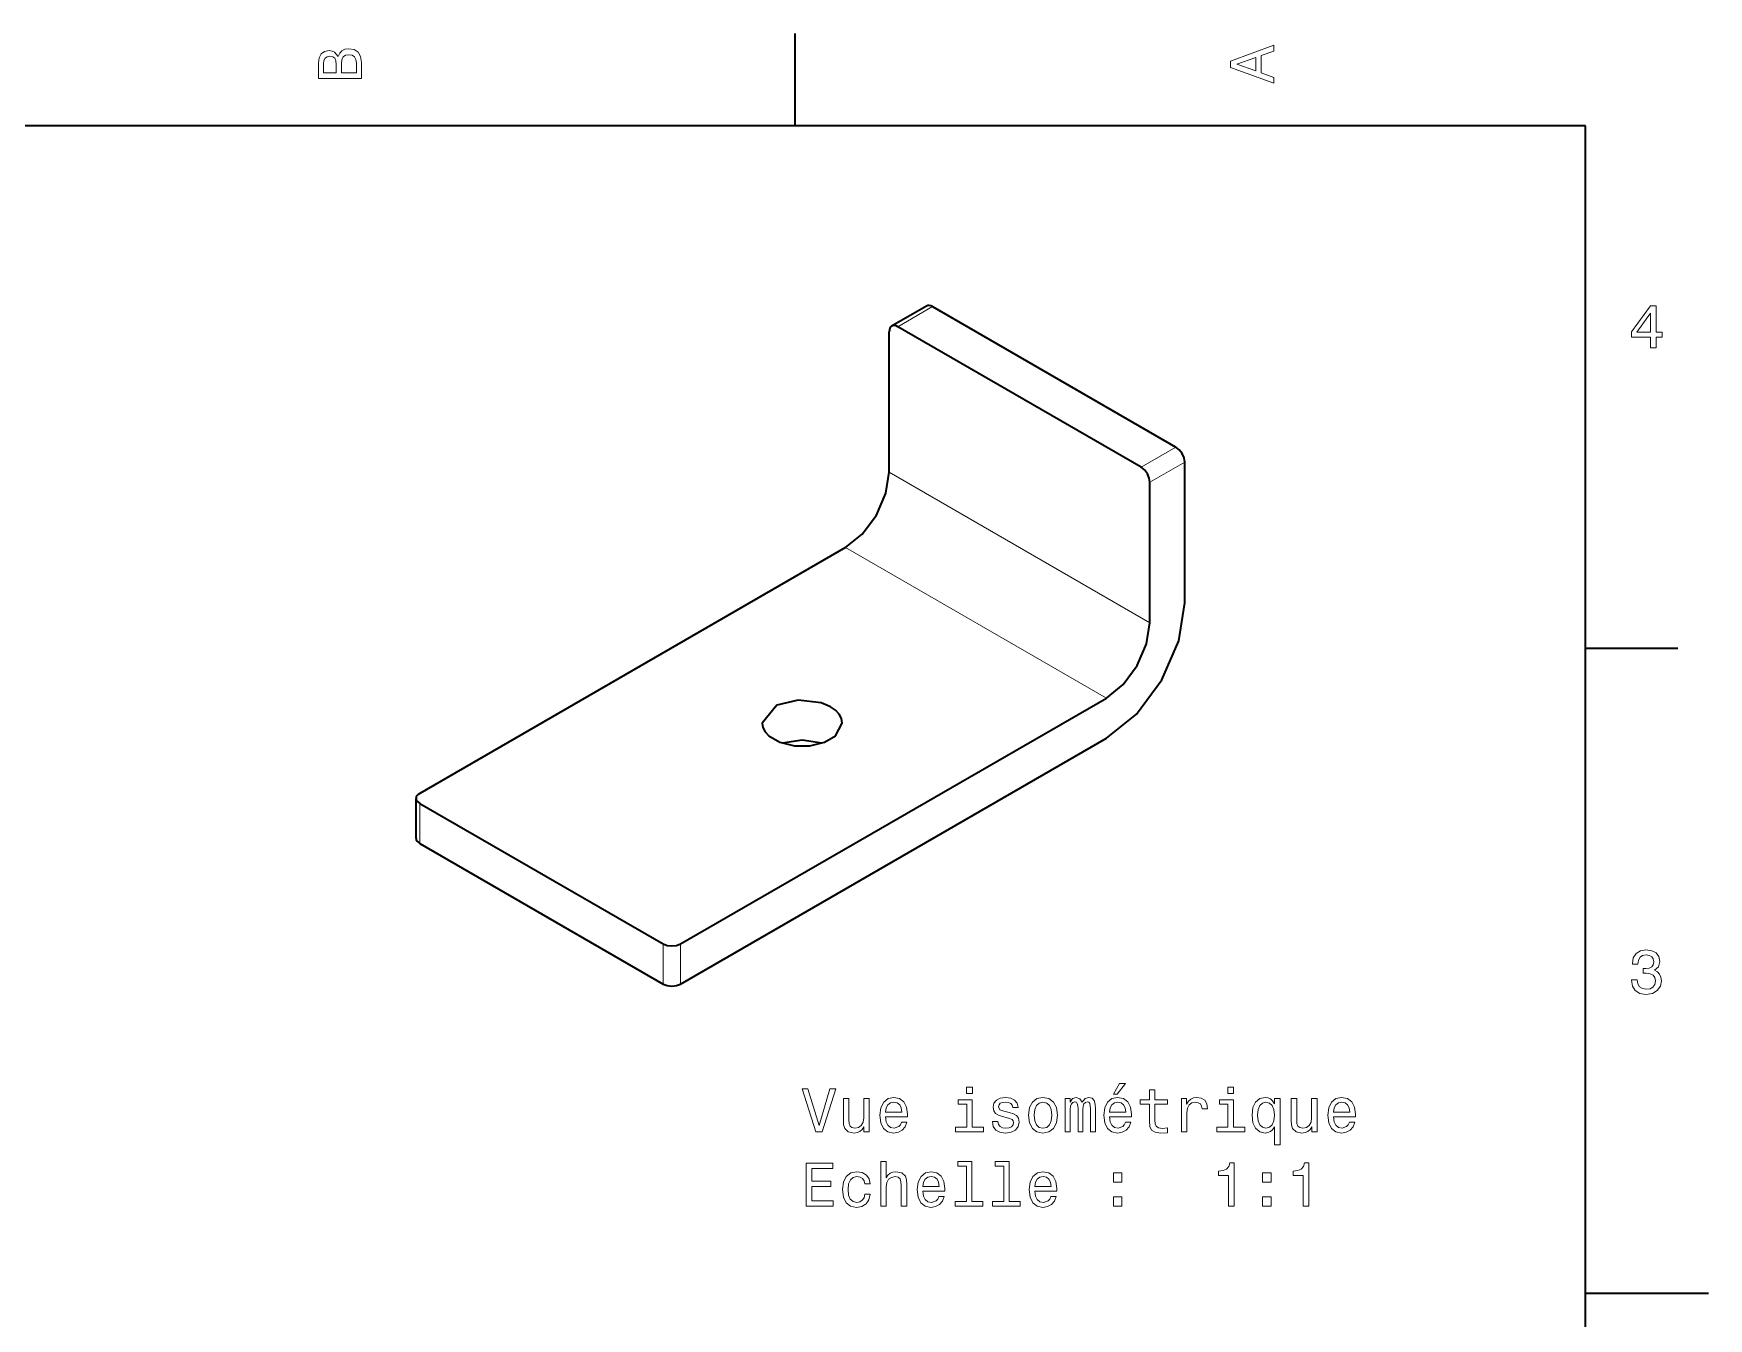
# Model space of a CAD drawing. Extents: x 0 to 297, y 0 to 210.
# Drawn here: x 160.8 to 297, y 103 to 207.5 of the extents above; entities that cross this region are included whole.
import ezdxf

# ---------------------------------------------------------------- set-up
doc = ezdxf.new("R2010")
doc.units = 0

msp = doc.modelspace()

# ---------------------------------------------------------------- linework, layer by layer
at = {"color": 7, "lineweight": 35, "ltscale": 0.1875}
for p, q in [((222.699997, 200), (222.699997, 207.5)), ((287, 157.5), (294.5, 157.5))]:
    msp.add_line(p, q, dxfattribs=at)
at = {"color": 7, "lineweight": 35}
for p, q in [((287, 200), (10, 200)), ((287, 10), (287, 200)), ((233.884644, 185.276901), (253.683624, 173.845947)), ((250.855194, 172.212952), (231.056213, 183.643906)), ((226.813568, 165.680984), (192.165344, 145.676819)), ((213.37854, 133.429367), (248.026764, 153.433533)), ((213.37854, 130.163376), (248.026764, 150.167542)), ((192.165344, 144.860321), (211.964325, 133.429367)), ((192.165344, 141.59433), (211.964325, 130.163376))]:
    msp.add_line(p, q, dxfattribs=at)
at = {"color": 7, "lineweight": 35, "ltscale": 0.08165}
for p, q in [((233.384644, 185.326431), (230.556213, 183.693436)), ((191.872437, 142.002579), (191.872437, 145.26857))]:
    msp.add_line(p, q, dxfattribs=at)
at = {"color": 7, "lineweight": 13, "ltscale": 0.08165}
for p, q in [((233.884644, 185.276901), (231.056213, 183.643906)), ((253.683624, 173.845947), (250.855194, 172.212952)), ((254.390732, 172.621201), (251.562302, 170.988205)), ((192.165344, 141.59433), (192.165344, 144.860321)), ((211.964325, 130.163376), (211.964325, 133.429367)), ((213.37854, 130.163376), (213.37854, 133.429367))]:
    msp.add_line(p, q, dxfattribs=at)
at = {"color": 7, "lineweight": 35, "ltscale": 0.285774}
for p, q in [((230.349106, 171.804703), (230.349106, 183.235657)), ((254.390732, 161.190247), (254.390732, 172.621201)), ((251.562302, 159.557251), (251.562302, 170.988205))]:
    msp.add_line(p, q, dxfattribs=at)
at = {"color": 7, "lineweight": 13}
for p, q in [((251.562302, 159.557251), (230.349106, 171.804703)), ((248.026764, 153.433533), (226.813568, 165.680984))]:
    msp.add_line(p, q, dxfattribs=at)
at = {"color": 7, "lineweight": 35, "ltscale": 0.25}
msp.add_line((287, 105), (297, 105), dxfattribs=at)
at = {"color": 7, "lineweight": 13}
for points in [[(185.542007, 205.630417), (185.249496, 205.983429), (185.052811, 206.074219), (184.81073, 206.104477), (184.432495, 206.03891), (184.160156, 205.842224), (183.993729, 205.524506), (183.933212, 205.080704), (183.933212, 203.835022), (187.433212, 203.835022), (187.433212, 205.151306), (187.36261, 205.620331), (187.155838, 205.968307), (186.828018, 206.185165), (186.384216, 206.260818), (186.08667, 206.215424), (185.839554, 206.094391), (185.65799, 205.897705)], [(187.014618, 205.095825), (187.014618, 204.298996), (185.809296, 204.298996), (185.809296, 205.050446), (185.844589, 205.368164), (185.9505, 205.595108), (186.132065, 205.731277), (186.394302, 205.776657), (186.671692, 205.731277), (186.863327, 205.605194), (186.979324, 205.393372)], [(261.633209, 203.466858), (261.633209, 203.930847), (260.604401, 204.298996), (260.604401, 205.695969), (261.633209, 206.064133), (261.633209, 206.538193), (258.128174, 205.257217), (258.128174, 204.742798)], [(185.385666, 204.984879), (185.385666, 204.298996), (184.351807, 204.298996), (184.351807, 205.025223), (184.382065, 205.297562), (184.472839, 205.489197), (184.629181, 205.605194), (184.86116, 205.645538), (185.093155, 205.600143), (185.254532, 205.479111), (185.355408, 205.272339)], [(260.17572, 204.460388), (258.632477, 205), (260.17572, 205.539627)], [(292.277374, 181.916794), (292.731262, 181.916794), (292.731262, 182.784225), (293.23056, 182.784225), (293.23056, 183.187683), (292.731262, 183.187683), (292.731262, 185.341141), (292.272339, 185.341141), (290.739197, 183.228027), (290.739197, 182.784225), (292.277374, 182.784225)], [(291.162842, 183.187683), (292.277374, 184.756134), (292.277374, 183.187683)], [(290.729126, 130.51622), (290.729126, 130.480911), (290.809814, 129.996765), (291.046844, 129.633652), (291.420044, 129.401657), (291.914276, 129.315933), (292.438782, 129.401657), (292.832153, 129.623566), (293.08429, 129.976593), (293.175079, 130.430481), (293.134735, 130.728027), (293.023773, 130.970108), (292.842224, 131.156708), (292.600159, 131.292877), (292.927948, 131.565216), (293.043945, 131.998932), (292.968292, 132.392303), (292.751434, 132.68985), (292.398407, 132.87645), (291.914276, 132.942017), (291.460388, 132.861313), (291.112396, 132.63942), (290.885468, 132.286392), (290.809814, 131.817368), (290.809814, 131.782074), (291.258636, 131.782074), (291.299011, 132.104828), (291.430115, 132.336823), (291.641937, 132.478027), (291.939484, 132.528473), (292.201721, 132.488113), (292.393372, 132.382217), (292.509369, 132.210739), (292.554749, 131.97876), (292.509369, 131.731628), (292.388336, 131.565216), (292.176514, 131.46434), (291.889069, 131.434082), (291.692383, 131.439133), (291.692383, 131.04071), (291.939484, 131.050797), (292.257202, 131.005417), (292.494232, 130.884369), (292.635468, 130.687683), (292.685883, 130.430481), (292.630402, 130.13797), (292.484161, 129.921112), (292.252167, 129.784943), (291.944519, 129.739563), (291.626801, 129.789993), (291.394806, 129.941284), (291.248566, 130.183365), (291.193085, 130.51622)], [(225.52713, 121.642693), (224.649597, 118.662148), (223.746872, 121.642693), (223.267761, 121.642693), (224.397446, 118.13765), (224.901764, 118.13765), (226.006226, 121.642693)], [(237.121506, 121.75869), (236.652481, 121.75869), (236.652481, 121.254364), (237.121506, 121.254364)], [(248.589813, 121.21402), (248.88736, 121.21402), (249.588364, 122.071365), (249.094131, 122.071365)], [(251.524963, 120.376846), (251.524963, 119.020218), (251.555222, 118.581451), (251.696442, 118.278862), (251.978851, 118.102348), (252.457962, 118.041832), (252.982452, 118.067047), (252.982452, 118.450333), (252.599167, 118.420067), (252.25119, 118.460419), (252.06459, 118.586494), (251.983902, 118.798309), (251.968765, 119.095863), (251.968765, 120.376846), (252.982452, 120.376846), (252.982452, 120.755081), (251.968765, 120.755081), (251.968765, 121.546875), (251.524963, 121.546875), (251.524963, 120.755081), (250.758392, 120.755081), (250.758392, 120.376846)], [(258.373657, 121.75869), (257.904633, 121.75869), (257.904633, 121.254364), (258.373657, 121.254364)], [(228.729568, 120.845863), (228.285767, 120.845863), (228.285767, 119.282463), (228.235336, 118.91935), (228.089081, 118.657104), (227.862137, 118.49572), (227.56459, 118.44529), (227.32756, 118.485634), (227.176254, 118.606667), (227.09053, 118.813438), (227.070358, 119.105949), (227.070358, 120.845863), (226.626556, 120.845863), (226.626556, 119.065605), (226.641678, 118.707535), (226.737503, 118.409981), (227.030014, 118.13765), (227.499023, 118.041832), (227.75119, 118.077133), (227.968048, 118.167908), (228.154648, 118.324249), (228.305939, 118.551193), (228.305939, 118.13765), (228.729568, 118.13765)], [(230.066025, 119.363152), (231.841248, 119.363152), (231.846283, 119.569923), (231.765594, 120.149895), (231.543701, 120.583618), (231.190674, 120.845863), (230.721649, 120.941681), (230.262711, 120.84082), (229.909683, 120.558395), (229.682739, 120.099464), (229.602051, 119.494278), (229.677704, 118.873962), (229.904648, 118.420067), (230.252625, 118.13765), (230.706512, 118.041832), (231.099884, 118.107391), (231.422653, 118.278862), (231.659683, 118.551193), (231.795853, 118.914307), (231.357101, 118.914307), (231.266312, 118.712578), (231.135193, 118.561279), (230.761993, 118.440247), (230.474533, 118.49572), (230.257675, 118.672234), (230.116455, 118.959694), (230.066025, 119.348022)], [(230.066025, 119.736351), (230.121506, 120.084335), (230.257675, 120.341537), (230.464447, 120.497879), (230.736786, 120.553352), (231.004074, 120.497879), (231.210846, 120.341537), (231.336929, 120.084335), (231.382309, 119.736351)], [(237.106369, 118.510849), (237.106369, 120.755081), (235.966614, 120.755081), (235.966614, 120.376846), (236.662567, 120.376846), (236.662567, 118.510849), (235.754791, 118.510849), (235.754791, 118.13765), (238.024246, 118.13765), (238.024246, 118.510849)], [(240.112137, 119.716179), (239.683472, 119.817047), (239.365738, 119.933037), (239.259827, 120.170067), (239.2901, 120.336494), (239.395996, 120.457535), (239.567474, 120.53318), (239.81459, 120.563438), (240.05162, 120.53318), (240.23822, 120.442406), (240.359253, 120.306236), (240.409698, 120.12468), (240.843414, 120.12468), (240.843414, 120.134766), (240.767761, 120.462578), (240.560989, 120.71978), (240.23822, 120.881165), (239.81459, 120.941681), (239.38591, 120.881165), (239.073242, 120.714737), (238.876556, 120.467621), (238.816025, 120.154938), (238.86142, 119.852348), (239.002625, 119.640533), (239.234619, 119.489235), (239.57251, 119.383324), (240.066757, 119.262291), (240.369339, 119.136208), (240.450043, 119.035347), (240.480301, 118.884048), (240.434906, 118.697449), (240.313873, 118.556236), (240.117188, 118.465462), (239.854935, 118.435204), (239.57756, 118.465462), (239.375824, 118.571365), (239.239655, 118.742836), (239.184189, 118.979866), (238.755508, 118.979866), (238.826111, 118.576408), (239.032883, 118.283905), (239.360703, 118.107391), (239.81459, 118.041832), (240.288651, 118.107391), (240.636627, 118.283905), (240.84845, 118.566322), (240.924103, 118.934479), (240.868622, 119.252205), (240.71228, 119.469063), (240.455078, 119.610275)], [(241.690674, 119.489235), (241.771362, 118.873962), (242.003357, 118.420067), (242.371506, 118.13765), (242.865738, 118.041832), (243.354935, 118.13765), (243.723083, 118.415024), (243.955078, 118.868919), (244.040817, 119.489235), (243.955078, 120.104507), (243.723083, 120.563438), (243.354935, 120.84082), (242.865738, 120.941681), (242.371506, 120.84082), (242.003357, 120.558395), (241.771362, 120.104507)], [(242.144562, 119.494278), (242.189941, 119.948166), (242.331161, 120.275978), (242.558105, 120.477707), (242.865738, 120.548309), (243.168335, 120.477707), (243.395279, 120.281021), (243.536499, 119.948166), (243.586929, 119.494278), (243.536499, 119.035347), (243.395279, 118.702492), (243.168335, 118.500763), (242.865738, 118.435204), (242.558105, 118.500763), (242.331161, 118.702492), (242.189941, 119.035347)], [(244.681305, 118.13765), (245.089813, 118.13765), (245.089813, 119.948166), (245.115021, 120.220505), (245.190674, 120.417191), (245.306671, 120.53318), (245.457962, 120.578575), (245.578995, 120.538223), (245.659698, 120.437363), (245.700043, 120.265892), (245.715164, 120.038948), (245.715164, 118.13765), (246.09845, 118.13765), (246.09845, 119.948166), (246.123672, 120.215462), (246.19931, 120.412148), (246.320358, 120.53318), (246.471649, 120.578575), (246.592682, 120.538223), (246.673386, 120.437363), (246.723816, 120.038948), (246.723816, 118.13765), (247.132309, 118.13765), (247.132309, 120.00869), (247.107101, 120.397018), (247.026398, 120.694565), (246.865021, 120.876122), (246.602783, 120.941681), (246.295135, 120.84082), (246.058105, 120.548309), (245.871506, 120.835777), (245.558823, 120.941681), (245.271362, 120.84082), (245.074677, 120.558395), (245.074677, 120.845863), (244.681305, 120.845863)], [(248.282166, 119.363152), (250.057388, 119.363152), (250.062424, 119.569923), (249.981735, 120.149895), (249.759827, 120.583618), (249.406815, 120.845863), (248.93779, 120.941681), (248.478851, 120.84082), (248.125824, 120.558395), (247.89888, 120.099464), (247.818192, 119.494278), (247.893845, 118.873962), (248.120789, 118.420067), (248.468765, 118.13765), (248.922653, 118.041832), (249.316025, 118.107391), (249.638794, 118.278862), (249.875824, 118.551193), (250.011993, 118.914307), (249.573242, 118.914307), (249.482452, 118.712578), (249.351334, 118.561279), (248.978134, 118.440247), (248.690674, 118.49572), (248.473816, 118.672234), (248.332596, 118.959694), (248.282166, 119.348022)], [(248.282166, 119.736351), (248.337646, 120.084335), (248.473816, 120.341537), (248.680588, 120.497879), (248.952911, 120.553352), (249.220215, 120.497879), (249.426987, 120.341537), (249.55307, 120.084335), (249.59845, 119.736351)], [(254.132309, 118.13765), (254.576111, 118.13765), (254.576111, 119.685921), (254.621506, 120.05912), (254.757675, 120.326408), (254.979568, 120.487793), (255.27713, 120.543266), (255.499023, 120.507965), (255.665451, 120.407104), (255.766312, 120.235634), (255.80162, 120.003647), (256.250458, 120.003647), (256.189941, 120.412148), (256.023529, 120.704651), (255.74614, 120.881165), (255.367905, 120.941681), (255.110703, 120.901337), (254.888794, 120.800476), (254.692108, 120.629005), (254.535767, 120.397018), (254.535767, 120.845863), (254.132309, 120.845863)], [(258.358521, 118.510849), (258.358521, 120.755081), (257.21875, 120.755081), (257.21875, 120.376846), (257.914734, 120.376846), (257.914734, 118.510849), (257.006958, 118.510849), (257.006958, 118.13765), (259.276398, 118.13765), (259.276398, 118.510849)], [(261.702209, 120.427277), (261.545837, 120.654221), (261.369354, 120.815605), (261.162567, 120.90638), (260.925537, 120.941681), (260.496857, 120.84082), (260.164001, 120.558395), (259.947144, 120.104507), (259.87149, 119.494278), (259.947144, 118.879005), (260.164001, 118.42511), (260.496857, 118.13765), (260.925537, 118.041832), (261.162567, 118.07209), (261.364288, 118.157822), (261.540802, 118.314163), (261.702209, 118.551193), (261.702209, 117.088661), (262.145996, 117.088661), (262.145996, 120.845863), (261.702209, 120.845863)], [(260.325378, 119.494278), (260.370789, 119.943123), (260.511993, 120.270935), (260.723816, 120.472664), (261.00119, 120.543266), (261.293701, 120.472664), (261.515594, 120.275978), (261.646729, 119.948166), (261.697144, 119.494278), (261.646729, 119.035347), (261.515594, 118.707535), (261.293701, 118.505806), (261.00119, 118.440247), (260.723816, 118.505806), (260.511993, 118.707535), (260.370789, 119.04039)], [(265.161835, 120.845863), (264.718048, 120.845863), (264.718048, 119.282463), (264.667603, 118.91935), (264.521362, 118.657104), (264.294403, 118.49572), (263.996857, 118.44529), (263.759827, 118.485634), (263.608521, 118.606667), (263.522797, 118.813438), (263.502625, 119.105949), (263.502625, 120.845863), (263.058838, 120.845863), (263.058838, 119.065605), (263.073944, 118.707535), (263.169769, 118.409981), (263.46228, 118.13765), (263.931305, 118.041832), (264.183472, 118.077133), (264.40033, 118.167908), (264.586914, 118.324249), (264.73822, 118.551193), (264.73822, 118.13765), (265.161835, 118.13765)], [(266.498291, 119.363152), (268.273529, 119.363152), (268.278564, 119.569923), (268.197876, 120.149895), (267.975952, 120.583618), (267.622925, 120.845863), (267.153931, 120.941681), (266.694977, 120.84082), (266.341949, 120.558395), (266.115021, 120.099464), (266.034332, 119.494278), (266.109985, 118.873962), (266.336914, 118.420067), (266.684906, 118.13765), (267.138794, 118.041832), (267.532166, 118.107391), (267.854919, 118.278862), (268.091949, 118.551193), (268.228119, 118.914307), (267.789368, 118.914307), (267.698578, 118.712578), (267.567474, 118.561279), (267.194275, 118.440247), (266.906799, 118.49572), (266.689941, 118.672234), (266.548737, 118.959694), (266.498291, 119.348022)], [(266.498291, 119.736351), (266.553772, 120.084335), (266.689941, 120.341537), (266.896729, 120.497879), (267.169067, 120.553352), (267.43634, 120.497879), (267.643127, 120.341537), (267.769196, 120.084335), (267.814575, 119.736351)], [(223.59053, 112.09082), (225.80954, 112.09082), (225.80954, 112.51445), (224.054504, 112.51445), (224.054504, 113.699608), (225.617905, 113.699608), (225.617905, 114.118195), (224.054504, 114.118195), (224.054504, 115.167191), (225.769196, 115.167191), (225.769196, 115.59082), (223.59053, 115.59082)], [(228.366455, 113.901337), (228.805222, 113.901337), (228.714447, 114.304794), (228.497589, 114.62252), (228.159683, 114.819206), (227.720932, 114.894852), (227.236786, 114.793991), (226.868622, 114.511566), (226.636642, 114.052635), (226.555939, 113.437363), (226.631592, 112.827133), (226.858536, 112.373238), (227.216614, 112.09082), (227.705795, 111.995003), (228.139511, 112.070648), (228.477417, 112.282463), (228.709396, 112.615318), (228.810272, 113.05912), (228.386642, 113.05912), (228.310989, 112.776703), (228.169769, 112.56488), (227.968048, 112.433762), (227.720932, 112.393417), (227.4133, 112.458977), (227.191391, 112.660706), (227.055222, 112.988518), (227.009827, 113.452492), (227.055222, 113.90638), (227.196426, 114.234192), (227.423386, 114.435921), (227.720932, 114.506523), (227.98317, 114.461136), (228.179871, 114.345146), (228.310989, 114.153503)], [(229.677704, 112.09082), (230.121506, 112.09082), (230.121506, 113.654221), (230.166901, 114.012291), (230.313141, 114.274536), (230.5401, 114.435921), (230.842682, 114.496437), (231.084763, 114.446007), (231.236053, 114.309837), (231.311707, 114.082893), (231.336929, 113.780304), (231.336929, 112.09082), (231.780731, 112.09082), (231.780731, 113.871078), (231.760559, 114.229149), (231.669769, 114.526703), (231.372223, 114.799034), (230.908249, 114.894852), (230.656082, 114.85955), (230.439224, 114.763733), (230.257675, 114.612434), (230.121506, 114.405663), (230.121506, 115.711861), (229.677704, 115.711861)], [(233.102051, 113.316322), (234.877274, 113.316322), (234.882309, 113.523094), (234.80162, 114.103065), (234.579712, 114.536789), (234.2267, 114.799034), (233.757675, 114.894852), (233.298737, 114.793991), (232.945709, 114.511566), (232.718765, 114.052635), (232.638077, 113.447449), (232.71373, 112.827133), (232.940674, 112.373238), (233.288651, 112.09082), (233.742538, 111.995003), (234.13591, 112.060562), (234.458679, 112.232033), (234.695709, 112.504364), (234.831879, 112.867477), (234.393127, 112.867477), (234.302338, 112.665749), (234.171219, 112.51445), (233.798019, 112.393417), (233.510559, 112.448891), (233.293701, 112.625404), (233.152481, 112.912865), (233.102051, 113.301193)], [(233.102051, 113.689522), (233.157532, 114.037506), (233.293701, 114.294708), (233.500473, 114.45105), (233.772797, 114.506523), (234.0401, 114.45105), (234.246872, 114.294708), (234.37294, 114.037506), (234.418335, 113.689522)], [(236.632309, 115.338661), (236.632309, 112.46402), (235.719482, 112.46402), (235.719482, 112.09082), (237.983902, 112.09082), (237.983902, 112.46402), (237.076111, 112.46402), (237.076111, 115.711861), (235.93634, 115.711861), (235.93634, 115.338661)], [(239.668335, 115.338661), (239.668335, 112.46402), (238.755508, 112.46402), (238.755508, 112.09082), (241.019928, 112.09082), (241.019928, 112.46402), (240.112137, 112.46402), (240.112137, 115.711861), (238.972366, 115.711861), (238.972366, 115.338661)], [(242.210129, 113.316322), (243.985336, 113.316322), (243.990387, 113.523094), (243.909698, 114.103065), (243.68779, 114.536789), (243.334763, 114.799034), (242.865738, 114.894852), (242.406815, 114.793991), (242.053787, 114.511566), (241.826843, 114.052635), (241.74614, 113.447449), (241.821793, 112.827133), (242.048737, 112.373238), (242.396729, 112.09082), (242.850616, 111.995003), (243.243988, 112.060562), (243.566757, 112.232033), (243.803787, 112.504364), (243.939941, 112.867477), (243.50119, 112.867477), (243.410416, 112.665749), (243.279282, 112.51445), (242.906082, 112.393417), (242.618622, 112.448891), (242.401764, 112.625404), (242.260559, 112.912865), (242.210129, 113.301193)], [(242.210129, 113.689522), (242.265594, 114.037506), (242.401764, 114.294708), (242.608536, 114.45105), (242.880875, 114.506523), (243.148163, 114.45105), (243.354935, 114.294708), (243.481018, 114.037506), (243.526398, 113.689522)], [(248.589813, 114.047592), (249.285767, 114.047592), (249.285767, 114.799034), (248.589813, 114.799034)], [(257.955078, 112.09082), (258.414001, 112.09082), (258.414001, 115.616035), (258.071075, 115.616035), (257.980286, 115.308403), (257.798737, 115.101624), (257.521362, 114.980591), (257.138062, 114.940247), (257.138062, 114.582176), (257.955078, 114.582176)], [(260.733887, 114.047592), (261.429871, 114.047592), (261.429871, 114.799034), (260.733887, 114.799034)], [(264.02713, 112.09082), (264.486053, 112.09082), (264.486053, 115.616035), (264.143127, 115.616035), (264.052338, 115.308403), (263.870789, 115.101624), (263.593414, 114.980591), (263.210114, 114.940247), (263.210114, 114.582176), (264.02713, 114.582176)], [(248.589813, 112.09082), (249.285767, 112.09082), (249.285767, 112.842262), (248.589813, 112.842262)], [(260.733887, 112.09082), (261.429871, 112.09082), (261.429871, 112.842262), (260.733887, 112.842262)]]:
    msp.add_lwpolyline(points, close=True, dxfattribs=at)
at = {"color": 7, "lineweight": 35}
for points in [[(233.884644, 185.276901), (233.746689, 185.340851), (233.614044, 185.370987), (233.491791, 185.366104), (233.384644, 185.326431)], [(230.556213, 183.693436), (230.468277, 183.620483), (230.402924, 183.517044), (230.349106, 183.235657)], [(231.056213, 183.643906), (230.918259, 183.70787), (230.785614, 183.737991), (230.556213, 183.693436)], [(254.390732, 172.621201), (254.336914, 172.964737), (254.183624, 173.31813), (253.954224, 173.627563), (253.683624, 173.845947)], [(226.813568, 165.680984), (228.16655, 166.772888), (229.313568, 168.320084), (230.079971, 170.087021), (230.349106, 171.804703)], [(251.562302, 170.988205), (251.508484, 171.331741), (251.355194, 171.685135), (251.125793, 171.994568), (250.855194, 172.212952)], [(248.026764, 150.167526), (250.462143, 152.13298), (252.526764, 154.917938), (253.906296, 158.098419), (254.390732, 161.190247)], [(248.026764, 153.433533), (249.379745, 154.525436), (250.526764, 156.072632), (251.293167, 157.839569), (251.562302, 159.557251)], [(225.576126, 152.719101), (224.810074, 153.047119), (222.959473, 153.259644), (221.216248, 152.842758), (220.02803, 151.392288)], [(226.52803, 151.392288), (226.465576, 151.758347), (226.28064, 152.110352), (225.980301, 152.434753), (225.576126, 152.719101)], [(220.02803, 151.392288), (220.090485, 151.02623), (220.275421, 150.674225), (220.57576, 150.349823), (221.472427, 149.832123), (222.643982, 149.551956), (223.912079, 149.551956), (225.083633, 149.832123), (225.980301, 150.349823), (226.52803, 151.392288)], [(224.879791, 149.758972), (223.278259, 150.002686), (221.676666, 149.759094)], [(192.165329, 145.676819), (192.04097, 145.589325), (191.948563, 145.489517), (191.891647, 145.38121), (191.872437, 145.26857)], [(191.872437, 145.26857), (191.891647, 145.15593), (191.948563, 145.047623), (192.165329, 144.860321)], [(191.872437, 142.002579), (191.891647, 141.889938), (191.948563, 141.781631), (192.165329, 141.59433)], [(211.964325, 133.429367), (212.288742, 133.304214), (212.671432, 133.260269), (213.054123, 133.304214), (213.37854, 133.429367)], [(211.964325, 130.163376), (212.288742, 130.038223), (212.671432, 129.994278), (213.054123, 130.038223), (213.37854, 130.163376)]]:
    msp.add_lwpolyline(points, dxfattribs=at)

doc.saveas('drawing.dxf')
